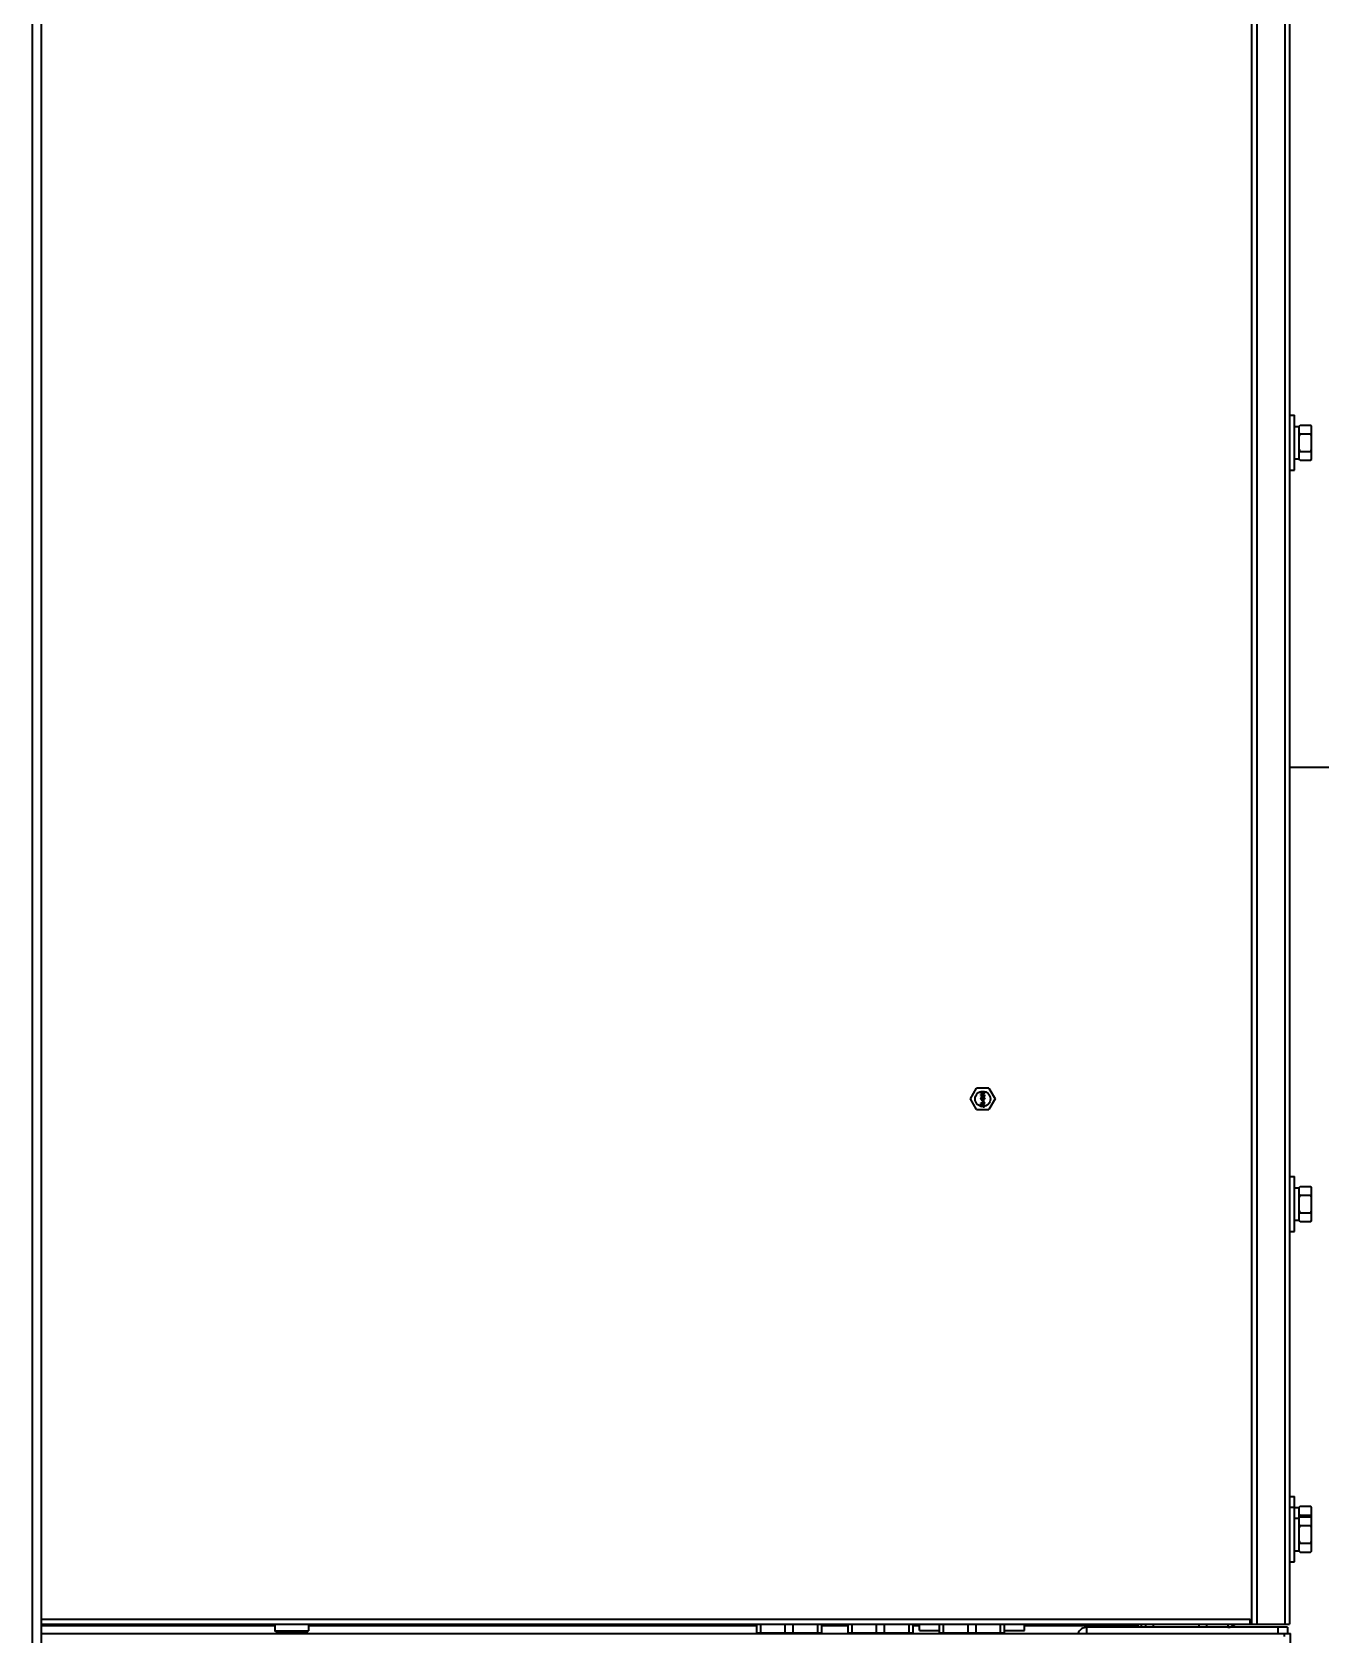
# Model space of a CAD drawing. Header units: millimetres. Extents: x 32496 to 166256, y 3504 to 23939.
# Drawn here: x 49029 to 49452, y 15305 to 15831 of the extents above; entities that cross this region are included whole.
import ezdxf

# ---------------------------------------------------------------- set-up
doc = ezdxf.new("R2010")
doc.units = ezdxf.units.MM
doc.layers.get('0').update_dxf_attribs({"lineweight": 35})

msp = doc.modelspace()

# ---------------------------------------------------------------- linework, layer by layer
at = {"linetype": 'Continuous'}
for p, q in [((49028.64, 17717.349), (49028.64, 15208.349)), ((49031.64, 17717.349), (49031.64, 15208.349)), ((49428.94, 15308.349), (49428.94, 17321.349)), ((49430.64, 17321.349), (49430.64, 15308.349)), ((49439.94, 15308.349), (49439.94, 16303.849)), ((49441.34, 15943.718), (49441.34, 15698.981)), ((49441.34, 15705.349), (49442.94, 15705.349)), ((49442.94, 15687.349), (49442.94, 15705.349)), ((49442.94, 15701.699), (49444.54, 15701.699)), ((49444.54, 15701.822), (49444.84, 15702.122)), ((49444.54, 15690.875), (49444.54, 15701.822)), ((49444.84, 15702.122), (49448.24, 15702.122)), ((49448.54, 15701.822), (49448.24, 15702.122)), ((49448.54, 15690.875), (49448.54, 15701.822)), ((49441.34, 15698.981), (49441.34, 15693.718)), ((49444.84, 15699.235), (49448.24, 15699.235)), ((49441.34, 15693.718), (49441.34, 15448.981)), ((49442.94, 15690.999), (49444.54, 15690.999)), ((49444.54, 15690.875), (49444.84, 15690.575)), ((49444.84, 15693.462), (49448.24, 15693.462)), ((49444.84, 15690.575), (49448.24, 15690.575)), ((49448.54, 15690.875), (49448.24, 15690.575)), ((49441.34, 15687.349), (49442.94, 15687.349)), ((49441.34, 15589.849), (49461.94, 15589.849)), ((49336.598, 15480.849), (49338.619, 15484.349)), ((49338.619, 15477.349), (49336.598, 15480.849)), ((49342.66, 15484.349), (49338.619, 15484.349)), ((49339.99, 15483.049), (49341.29, 15483.049)), ((49339.99, 15482.886), (49339.99, 15483.049)), ((49341.013, 15482.886), (49339.99, 15482.886)), ((49341.013, 15482.886), (49339.99, 15482.507)), ((49339.99, 15482.29), (49339.99, 15482.507)), ((49339.99, 15482.29), (49341.013, 15481.911)), ((49339.99, 15481.911), (49341.013, 15481.911)), ((49339.99, 15481.749), (49339.99, 15481.911)), ((49341.29, 15481.749), (49339.99, 15481.749)), ((49340.017, 15481.234), (49339.99, 15481.099)), ((49339.99, 15480.963), (49339.99, 15481.099)), ((49339.99, 15480.963), (49340.017, 15480.828)), ((49339.99, 15479.582), (49341.068, 15479.582)), ((49339.99, 15479.419), (49339.99, 15479.582)), ((49341.29, 15479.419), (49339.99, 15479.419)), ((49340.1, 15481.369), (49340.017, 15481.234)), ((49340.017, 15480.828), (49340.1, 15480.692)), ((49340.211, 15481.451), (49340.1, 15481.369)), ((49340.1, 15480.692), (49340.211, 15480.611)), ((49340.128, 15482.399), (49341.29, 15482.805)), ((49341.29, 15481.992), (49340.128, 15482.399)), ((49340.128, 15481.126), (49340.156, 15481.207)), ((49340.128, 15481.126), (49340.128, 15480.936)), ((49340.156, 15480.855), (49340.128, 15480.936)), ((49340.156, 15481.207), (49340.211, 15481.288)), ((49340.211, 15480.774), (49340.156, 15480.855)), ((49340.349, 15481.505), (49340.211, 15481.451)), ((49340.211, 15481.288), (49340.294, 15481.342)), ((49340.294, 15480.719), (49340.211, 15480.774)), ((49340.211, 15480.611), (49340.349, 15480.557)), ((49340.294, 15481.342), (49340.377, 15481.369)), ((49340.377, 15480.692), (49340.294, 15480.719)), ((49340.543, 15481.532), (49340.349, 15481.505)), ((49340.488, 15480.557), (49340.349, 15480.557)), ((49340.46, 15481.369), (49340.377, 15481.369)), ((49340.377, 15480.692), (49340.46, 15480.692)), ((49340.405, 15480.178), (49340.598, 15480.178)), ((49340.405, 15480.124), (49340.405, 15480.178)), ((49340.598, 15480.124), (49340.405, 15480.124)), ((49340.46, 15481.369), (49340.543, 15481.342)), ((49340.543, 15480.719), (49340.46, 15480.692)), ((49340.488, 15480.34), (49340.46, 15480.313)), ((49340.46, 15480.313), (49340.598, 15480.178)), ((49340.598, 15480.124), (49340.46, 15479.988)), ((49340.46, 15479.988), (49340.488, 15479.961)), ((49340.488, 15480.557), (49340.626, 15480.611)), ((49340.654, 15480.178), (49340.488, 15480.34)), ((49340.488, 15479.961), (49340.654, 15480.124)), ((49340.543, 15481.532), (49340.737, 15481.532)), ((49340.543, 15481.342), (49340.598, 15481.288)), ((49340.598, 15480.774), (49340.543, 15480.719)), ((49340.598, 15481.288), (49340.654, 15481.207)), ((49340.654, 15480.855), (49340.598, 15480.774)), ((49340.626, 15480.611), (49340.709, 15480.692)), ((49340.654, 15481.207), (49340.681, 15481.126)), ((49340.681, 15480.936), (49340.654, 15480.855)), ((49340.82, 15480.34), (49340.654, 15480.178)), ((49340.654, 15480.124), (49340.82, 15479.961)), ((49340.737, 15481.397), (49340.681, 15481.397)), ((49340.792, 15481.234), (49340.681, 15481.397)), ((49340.681, 15480.936), (49340.681, 15481.126)), ((49340.709, 15480.692), (49340.792, 15480.828)), ((49340.709, 15480.178), (49340.847, 15480.313)), ((49340.709, 15480.178), (49340.903, 15480.178)), ((49340.903, 15480.124), (49340.709, 15480.124)), ((49340.847, 15479.988), (49340.709, 15480.124)), ((49340.93, 15481.505), (49340.737, 15481.532)), ((49340.737, 15481.397), (49340.903, 15481.369)), ((49340.82, 15481.099), (49340.792, 15481.234)), ((49340.792, 15480.828), (49340.82, 15480.963)), ((49340.82, 15481.099), (49340.82, 15480.963)), ((49340.847, 15480.313), (49340.82, 15480.34)), ((49340.82, 15479.961), (49340.847, 15479.988)), ((49340.875, 15479.744), (49341.096, 15479.744)), ((49340.875, 15479.744), (49341.068, 15479.582)), ((49340.903, 15481.369), (49340.986, 15481.342)), ((49340.903, 15480.178), (49340.903, 15480.124)), ((49341.068, 15481.451), (49340.93, 15481.505)), ((49340.986, 15481.342), (49341.068, 15481.288)), ((49341.068, 15480.801), (49340.986, 15480.747)), ((49340.986, 15480.611), (49340.986, 15480.747)), ((49340.986, 15480.611), (49341.068, 15480.638)), ((49341.179, 15481.369), (49341.068, 15481.451)), ((49341.068, 15481.288), (49341.124, 15481.207)), ((49341.124, 15480.882), (49341.068, 15480.801)), ((49341.068, 15480.638), (49341.179, 15480.719)), ((49341.29, 15479.582), (49341.096, 15479.744)), ((49341.124, 15481.207), (49341.151, 15481.126)), ((49341.151, 15480.963), (49341.124, 15480.882)), ((49341.151, 15480.963), (49341.151, 15481.126)), ((49341.262, 15481.234), (49341.179, 15481.369)), ((49341.179, 15480.719), (49341.262, 15480.855)), ((49341.29, 15481.099), (49341.262, 15481.234)), ((49341.262, 15480.855), (49341.29, 15480.99)), ((49341.29, 15483.049), (49341.29, 15482.805)), ((49341.29, 15481.992), (49341.29, 15481.749)), ((49341.29, 15481.099), (49341.29, 15480.99)), ((49341.29, 15479.582), (49341.29, 15479.419)), ((49342.66, 15484.349), (49344.681, 15480.849)), ((49344.681, 15480.849), (49342.66, 15477.349)), ((49338.619, 15477.349), (49342.66, 15477.349)), ((49339.99, 15479.203), (49340.128, 15479.203)), ((49339.99, 15478.228), (49339.99, 15479.203)), ((49340.128, 15478.228), (49339.99, 15478.228)), ((49340.82, 15478.444), (49340.128, 15479.203)), ((49340.128, 15478.986), (49340.737, 15478.309)), ((49340.128, 15478.986), (49340.128, 15478.228)), ((49340.737, 15478.309), (49340.82, 15478.255)), ((49340.93, 15478.39), (49340.82, 15478.444)), ((49340.82, 15478.255), (49340.93, 15478.228)), ((49340.93, 15478.39), (49340.986, 15478.39)), ((49340.986, 15478.228), (49340.93, 15478.228)), ((49341.096, 15479.149), (49340.986, 15479.176)), ((49340.986, 15479.04), (49340.986, 15479.176)), ((49340.986, 15479.04), (49341.068, 15478.986)), ((49341.068, 15478.444), (49340.986, 15478.39)), ((49340.986, 15478.228), (49341.096, 15478.255)), ((49341.068, 15478.986), (49341.124, 15478.905)), ((49341.124, 15478.526), (49341.068, 15478.444)), ((49341.207, 15479.04), (49341.096, 15479.149)), ((49341.096, 15478.255), (49341.207, 15478.363)), ((49341.124, 15478.905), (49341.151, 15478.769)), ((49341.151, 15478.661), (49341.124, 15478.526)), ((49341.151, 15478.661), (49341.151, 15478.769)), ((49341.262, 15478.932), (49341.207, 15479.04)), ((49341.207, 15478.363), (49341.262, 15478.472)), ((49341.29, 15478.742), (49341.262, 15478.932)), ((49341.262, 15478.472), (49341.29, 15478.634)), ((49341.29, 15478.742), (49341.29, 15478.634)), ((49441.34, 15455.349), (49442.94, 15455.349)), ((49442.94, 15437.349), (49442.94, 15455.349)), ((49441.34, 15448.981), (49441.34, 15443.718)), ((49442.94, 15451.699), (49444.54, 15451.699)), ((49444.54, 15451.822), (49444.84, 15452.122)), ((49444.54, 15440.875), (49444.54, 15451.822)), ((49444.84, 15452.122), (49448.24, 15452.122)), ((49444.84, 15449.235), (49448.24, 15449.235)), ((49448.54, 15451.822), (49448.24, 15452.122)), ((49448.54, 15440.875), (49448.54, 15451.822)), ((49441.34, 15443.718), (49441.34, 15308.349)), ((49444.84, 15443.462), (49448.24, 15443.462)), ((49441.34, 15437.349), (49442.94, 15437.349)), ((49442.94, 15440.999), (49444.54, 15440.999)), ((49444.54, 15440.875), (49444.84, 15440.575)), ((49444.84, 15440.575), (49448.24, 15440.575)), ((49448.54, 15440.875), (49448.24, 15440.575)), ((49441.34, 15350.349), (49442.94, 15350.349)), ((49442.94, 15346.849), (49442.94, 15350.349)), ((49441.34, 15346.849), (49442.94, 15346.849)), ((49442.94, 15328.849), (49442.94, 15346.849)), ((49442.94, 15346.699), (49444.54, 15346.699)), ((49442.94, 15343.199), (49444.54, 15343.199)), ((49444.54, 15346.822), (49444.811, 15347.093)), ((49444.54, 15343.322), (49444.54, 15346.822)), ((49444.54, 15343.322), (49444.84, 15343.622)), ((49444.54, 15332.375), (49444.54, 15343.322)), ((49444.84, 15347.122), (49448.24, 15347.122)), ((49444.84, 15344.191), (49448.24, 15344.191)), ((49444.84, 15343.622), (49448.24, 15343.622)), ((49448.54, 15343.322), (49448.24, 15343.622)), ((49448.54, 15346.822), (49448.269, 15347.093)), ((49448.54, 15343.322), (49448.54, 15346.822)), ((49448.54, 15332.375), (49448.54, 15343.322)), ((49444.84, 15340.735), (49448.24, 15340.735)), ((49442.94, 15332.499), (49444.54, 15332.499)), ((49444.54, 15332.375), (49444.84, 15332.075)), ((49444.84, 15334.962), (49448.24, 15334.962)), ((49444.84, 15332.075), (49448.24, 15332.075)), ((49448.54, 15332.375), (49448.24, 15332.075)), ((49441.34, 15328.849), (49442.94, 15328.849)), ((49031.64, 15310.049), (49428.44, 15310.049)), ((49031.64, 15308.349), (49430.64, 15308.349)), ((49108.315, 15307.849), (49031.64, 15307.849)), ((49108.315, 15308.349), (49108.315, 15306.149)), ((49108.315, 15306.149), (49119.365, 15306.149)), ((49108.615, 15305.849), (49108.315, 15306.149)), ((49108.615, 15305.849), (49119.065, 15305.849)), ((49119.065, 15305.849), (49119.365, 15306.149)), ((49119.365, 15308.349), (49119.365, 15306.149)), ((49266.473, 15307.849), (49119.365, 15307.849)), ((49266.473, 15305.582), (49266.473, 15308.349)), ((49267.792, 15305.582), (49267.792, 15308.349)), ((49275.821, 15305.582), (49275.821, 15308.349)), ((49278.458, 15305.582), (49278.458, 15308.349)), ((49286.488, 15305.582), (49286.488, 15308.349)), ((49287.806, 15305.582), (49287.806, 15308.349)), ((49296.473, 15307.849), (49287.806, 15307.849)), ((49296.473, 15305.582), (49296.473, 15308.349)), ((49297.792, 15305.582), (49297.792, 15308.349)), ((49305.821, 15305.582), (49305.821, 15308.349)), ((49308.458, 15305.582), (49308.458, 15308.349)), ((49316.488, 15305.582), (49316.488, 15308.349)), ((49317.806, 15305.582), (49317.806, 15308.349)), ((49319.89, 15307.849), (49317.806, 15307.849)), ((49319.89, 15306.349), (49319.89, 15308.349)), ((49319.89, 15306.349), (49326.473, 15306.349)), ((49326.473, 15305.582), (49326.473, 15308.349)), ((49327.792, 15305.582), (49327.792, 15308.349)), ((49335.821, 15305.582), (49335.821, 15308.349)), ((49338.458, 15305.582), (49338.458, 15308.349)), ((49346.488, 15305.582), (49346.488, 15308.349)), ((49347.806, 15305.582), (49347.806, 15308.349)), ((49347.806, 15306.349), (49354.39, 15306.349)), ((49354.39, 15306.349), (49354.39, 15308.349)), ((49391.64, 15307.849), (49354.39, 15307.849)), ((49440.64, 15307.349), (49374.84, 15307.349)), ((49374.84, 15305.349), (49374.84, 15307.349)), ((49391.24, 15307.349), (49391.24, 15307.849)), ((49391.64, 15307.849), (49391.64, 15308.349)), ((49392.74, 15307.349), (49392.74, 15308.349)), ((49394.14, 15307.349), (49394.14, 15308.349)), ((49396.64, 15307.349), (49396.64, 15308.349)), ((49411.64, 15307.349), (49411.64, 15308.349)), ((49414.14, 15307.349), (49414.14, 15308.349)), ((49421.14, 15308.349), (49421.14, 15307.349)), ((49428.44, 15308.349), (49428.44, 15310.049)), ((49430.64, 15308.349), (49441.34, 15308.349)), ((49437.64, 15305.349), (49437.64, 15307.349)), ((49440.64, 15307.349), (49440.64, 15305.349)), ((49031.64, 15305.349), (49441.64, 15305.349)), ((49266.473, 15305.582), (49287.806, 15305.582)), ((49296.473, 15305.582), (49317.806, 15305.582)), ((49326.473, 15305.582), (49347.806, 15305.582)), ((49439.64, 15304.349), (49439.64, 15305.349)), ((49441.64, 15210.349), (49441.64, 15305.349))]:
    msp.add_line(p, q, dxfattribs=at)
msp.add_circle((49340.64, 15480.849), 2.5, dxfattribs=at)
for centre, radius, start, end in [((49445.782, 15699.548), 3.555, 39.13645, 39.50132), ((49447.298, 15693.15), 3.556, 219.13644, 219.50078), ((49445.782, 15449.548), 3.555, 39.13645, 39.50132), ((49447.298, 15443.15), 3.556, 219.13644, 219.50078), ((49447.355, 15344.531), 3.608, 140.86438, 141.29004), ((49448.676, 15343.344), 5.384, 135.4351, 135.87611), ((49444.402, 15343.342), 5.386, 44.1239, 44.56491), ((49445.726, 15344.532), 3.606, 38.70995, 39.13363), ((49445.782, 15341.048), 3.555, 39.13645, 39.50132), ((49447.298, 15334.65), 3.556, 219.13644, 219.50078), ((49374.84, 15304.149), 3.2, 90, 157.85234), ((49421.14, 15310.349), 3, 270, 317.70579)]:
    msp.add_arc(centre, radius, start, end, dxfattribs=at)
for points, knots in [([(49444.54, 15701.792), (49444.563, 15701.82), (49444.658, 15701.934), (49444.76, 15702.043), (49444.84, 15702.122)], [0, 0, 0, 0, 0.2445585, 1, 1, 1, 1]), ([(49448.525, 15701.81), (49448.503, 15701.836), (49448.412, 15701.944), (49448.315, 15702.047), (49448.24, 15702.122)], [0, 0, 0, 0, 0.2448781, 1, 1, 1, 1]), ([(49444.84, 15699.235), (49444.813, 15699.262), (49444.709, 15699.368), (49444.61, 15699.479), (49444.54, 15699.565)], [0, 0, 0, 0, 0.2553524, 1, 1, 1, 1]), ([(49448.24, 15699.235), (49448.267, 15699.262), (49448.371, 15699.368), (49448.47, 15699.479), (49448.54, 15699.565)], [0, 0, 0, 0, 0.2553532, 1, 1, 1, 1]), ([(49444.54, 15693.132), (49444.563, 15693.16), (49444.658, 15693.274), (49444.76, 15693.382), (49444.84, 15693.462)], [0, 0, 0, 0, 0.2445585, 1, 1, 1, 1]), ([(49444.84, 15690.575), (49444.814, 15690.601), (49444.716, 15690.701), (49444.621, 15690.806), (49444.554, 15690.888)], [0, 0, 0, 0, 0.2550408, 1, 1, 1, 1]), ([(49448.54, 15693.132), (49448.517, 15693.16), (49448.421, 15693.274), (49448.319, 15693.382), (49448.24, 15693.462)], [0, 0, 0, 0, 0.2445585, 1, 1, 1, 1]), ([(49448.24, 15690.575), (49448.267, 15690.602), (49448.371, 15690.708), (49448.47, 15690.819), (49448.54, 15690.905)], [0, 0, 0, 0, 0.2553532, 1, 1, 1, 1]), ([(49444.54, 15451.792), (49444.563, 15451.82), (49444.658, 15451.934), (49444.76, 15452.043), (49444.84, 15452.122)], [0, 0, 0, 0, 0.2445585, 1, 1, 1, 1]), ([(49444.84, 15449.235), (49444.813, 15449.262), (49444.709, 15449.368), (49444.61, 15449.479), (49444.54, 15449.565)], [0, 0, 0, 0, 0.2553524, 1, 1, 1, 1]), ([(49448.525, 15451.81), (49448.503, 15451.836), (49448.412, 15451.944), (49448.315, 15452.047), (49448.24, 15452.122)], [0, 0, 0, 0, 0.2448781, 1, 1, 1, 1]), ([(49448.24, 15449.235), (49448.267, 15449.262), (49448.371, 15449.368), (49448.47, 15449.479), (49448.54, 15449.565)], [0, 0, 0, 0, 0.2553532, 1, 1, 1, 1]), ([(49444.54, 15443.132), (49444.563, 15443.16), (49444.658, 15443.274), (49444.76, 15443.382), (49444.84, 15443.462)], [0, 0, 0, 0, 0.2445585, 1, 1, 1, 1]), ([(49448.54, 15443.132), (49448.517, 15443.16), (49448.421, 15443.274), (49448.319, 15443.382), (49448.24, 15443.462)], [0, 0, 0, 0, 0.2445585, 1, 1, 1, 1]), ([(49444.84, 15440.575), (49444.814, 15440.601), (49444.716, 15440.701), (49444.621, 15440.806), (49444.554, 15440.888)], [0, 0, 0, 0, 0.2550408, 1, 1, 1, 1]), ([(49448.24, 15440.575), (49448.267, 15440.602), (49448.371, 15440.708), (49448.47, 15440.819), (49448.54, 15440.905)], [0, 0, 0, 0, 0.2553532, 1, 1, 1, 1]), ([(49444.84, 15344.191), (49444.813, 15344.218), (49444.709, 15344.326), (49444.61, 15344.439), (49444.54, 15344.526)], [0, 0, 0, 0, 0.2552106, 1, 1, 1, 1]), ([(49444.54, 15343.292), (49444.563, 15343.32), (49444.658, 15343.434), (49444.76, 15343.543), (49444.84, 15343.622)], [0, 0, 0, 0, 0.2445585, 1, 1, 1, 1]), ([(49444.557, 15346.808), (49444.576, 15346.832), (49444.658, 15346.93), (49444.744, 15347.023), (49444.811, 15347.092)], [0, 0, 0, 0, 0.2454978, 1, 1, 1, 1]), ([(49448.24, 15344.191), (49448.267, 15344.218), (49448.371, 15344.326), (49448.47, 15344.439), (49448.54, 15344.526)], [0, 0, 0, 0, 0.2552114, 1, 1, 1, 1]), ([(49448.525, 15343.31), (49448.503, 15343.336), (49448.412, 15343.444), (49448.315, 15343.547), (49448.24, 15343.622)], [0, 0, 0, 0, 0.2448781, 1, 1, 1, 1]), ([(49448.523, 15346.808), (49448.503, 15346.832), (49448.422, 15346.93), (49448.336, 15347.023), (49448.269, 15347.092)], [0, 0, 0, 0, 0.2454961, 1, 1, 1, 1]), ([(49444.84, 15340.735), (49444.813, 15340.762), (49444.709, 15340.868), (49444.61, 15340.979), (49444.54, 15341.065)], [0, 0, 0, 0, 0.2553524, 1, 1, 1, 1]), ([(49448.24, 15340.735), (49448.267, 15340.762), (49448.371, 15340.868), (49448.47, 15340.979), (49448.54, 15341.065)], [0, 0, 0, 0, 0.2553532, 1, 1, 1, 1]), ([(49444.54, 15334.632), (49444.563, 15334.66), (49444.658, 15334.774), (49444.76, 15334.882), (49444.84, 15334.962)], [0, 0, 0, 0, 0.2445585, 1, 1, 1, 1]), ([(49444.84, 15332.075), (49444.814, 15332.101), (49444.716, 15332.201), (49444.621, 15332.306), (49444.554, 15332.388)], [0, 0, 0, 0, 0.2550408, 1, 1, 1, 1]), ([(49448.54, 15334.632), (49448.517, 15334.66), (49448.421, 15334.774), (49448.319, 15334.882), (49448.24, 15334.962)], [0, 0, 0, 0, 0.2445585, 1, 1, 1, 1]), ([(49448.24, 15332.075), (49448.267, 15332.102), (49448.371, 15332.208), (49448.47, 15332.319), (49448.54, 15332.405)], [0, 0, 0, 0, 0.2553532, 1, 1, 1, 1]), ([(49269.936, 15305.473), (49269.934, 15305.474), (49269.928, 15305.479), (49269.934, 15305.484), (49269.936, 15305.485)], [0, 0, 0, 0, 0.5007346, 1, 1, 1, 1]), ([(49299.936, 15305.473), (49299.934, 15305.474), (49299.928, 15305.479), (49299.934, 15305.484), (49299.936, 15305.485)], [0, 0, 0, 0, 0.5007346, 1, 1, 1, 1]), ([(49329.936, 15305.473), (49329.934, 15305.474), (49329.928, 15305.479), (49329.934, 15305.484), (49329.936, 15305.485)], [0, 0, 0, 0, 0.5007346, 1, 1, 1, 1])]:
    msp.add_open_spline(points, degree=3, knots=knots, dxfattribs=at)
for points in [[(49444.54, 15698.576), (49444.631, 15698.799), (49444.732, 15699.019), (49444.84, 15699.235)], [(49448.54, 15698.576), (49448.449, 15698.799), (49448.348, 15699.019), (49448.24, 15699.235)], [(49444.84, 15693.462), (49444.732, 15693.678), (49444.631, 15693.898), (49444.54, 15694.122)], [(49448.24, 15693.462), (49448.348, 15693.678), (49448.449, 15693.898), (49448.54, 15694.122)], [(49444.54, 15448.576), (49444.631, 15448.799), (49444.732, 15449.019), (49444.84, 15449.235)], [(49448.54, 15448.576), (49448.449, 15448.799), (49448.348, 15449.019), (49448.24, 15449.235)], [(49444.84, 15443.462), (49444.732, 15443.678), (49444.631, 15443.898), (49444.54, 15444.122)], [(49448.24, 15443.462), (49448.348, 15443.678), (49448.449, 15443.898), (49448.54, 15444.122)], [(49444.54, 15343.531), (49444.631, 15343.755), (49444.732, 15343.975), (49444.84, 15344.191)], [(49448.54, 15343.531), (49448.449, 15343.755), (49448.348, 15343.975), (49448.24, 15344.191)], [(49444.54, 15340.076), (49444.631, 15340.299), (49444.732, 15340.519), (49444.84, 15340.735)], [(49448.54, 15340.076), (49448.449, 15340.299), (49448.348, 15340.519), (49448.24, 15340.735)], [(49444.84, 15334.962), (49444.732, 15335.178), (49444.631, 15335.398), (49444.54, 15335.622)], [(49448.24, 15334.962), (49448.348, 15335.178), (49448.449, 15335.398), (49448.54, 15335.622)]]:
    msp.add_open_spline(points, degree=3, dxfattribs=at)

doc.saveas('drawing.dxf')
